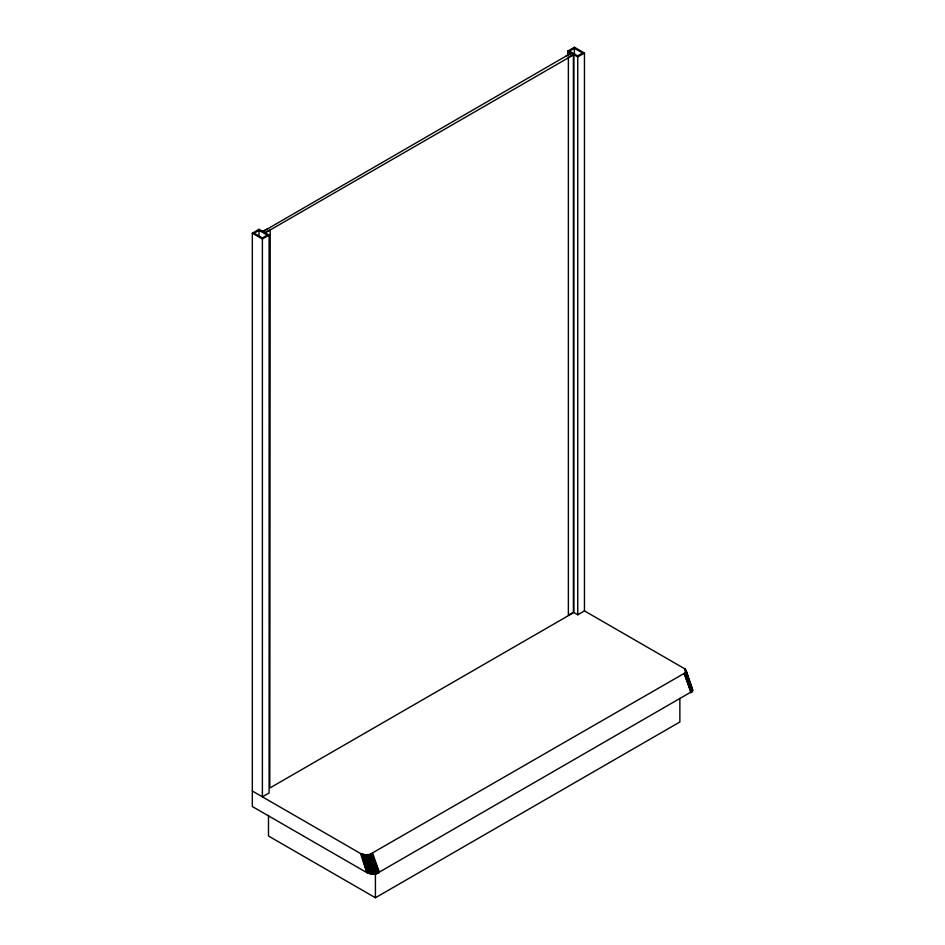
<?xml version="1.0" encoding="UTF-8"?>
<svg xmlns="http://www.w3.org/2000/svg" width="945" height="945" viewBox="0 0 945 945"><rect width="100%" height="100%" fill="white"/><g stroke="black" fill="none" stroke-linecap="round" stroke-linejoin="round"><path stroke-width="1.42" d="M572.15 612.986L568.37 615.16L568.37 57.326L573.402 54.42L573.402 612.254L577.749 614.77L584.459 610.895L684.605 668.717L685.964 670.241L692.461 691.208L376.488 873.747L371.952 874.09L366.849 872.637L252.327 806.522L252.327 233.191L259.036 229.316L269.101 235.128L269.101 792.961L262.391 796.836L262.391 239.002L252.327 233.191M685.964 670.241L685.81 671.966L684.192 673.407L369.944 854.386L365.573 854.812L360.553 853.512L252.327 791.024M262.934 231.56L571.158 53.133M567.685 55.554L567.685 51.124L574.395 47.25L584.459 53.062L584.459 610.895M569.504 51.124L574.395 48.301L582.64 53.062L577.749 55.885L569.504 51.124L569.504 54.078M262.509 231.324L267.967 228.655M571.571 53.369L566.126 56.038M264.765 232.624L270.211 229.954L269.798 787.551M265.179 232.86L573.828 54.668L573.828 612.502L270.211 787.787M262.391 239.002L269.101 235.128M567.685 51.124L577.749 56.936L584.459 53.062M268.486 815.346L268.486 836.006L375.425 897.75L679.868 721.98L679.868 698.367M691.421 688.184L692.614 689.85L686.07 670.678L692.614 690.76L685.81 671.966L692.461 691.208L685.527 672.367L692.212 691.645L685.16 672.745L691.858 692.047L684.712 673.088L691.421 692.425L684.192 673.407L690.901 692.768M360.553 853.512L366.849 872.637L361.427 853.914L367.711 873.074L362.372 854.256L368.68 873.452L363.4 854.516L369.719 873.747L364.463 854.705L370.818 873.96L365.573 854.812L371.952 874.09L366.695 854.835L374.255 874.09L367.806 854.764L375.401 873.96L368.893 854.623L376.488 873.747L369.944 854.386L377.527 873.452L370.936 854.091L378.496 873.074L371.846 853.713L379.37 872.637L372.661 853.264M690.937 686.791L684.605 668.717L687.759 678.274M686.082 671.104L692.673 690.311M692.461 689.401L685.078 669.06L690.972 686.814M366.695 854.835L373.11 874.125M577.749 56.936L577.749 614.77M574.395 47.25L574.395 54.633M375.425 874.137L375.425 897.75M259.036 229.316L259.036 236.274M259.036 230.367L254.158 233.191L262.391 237.951L267.281 235.128L259.036 230.367"/></g></svg>
